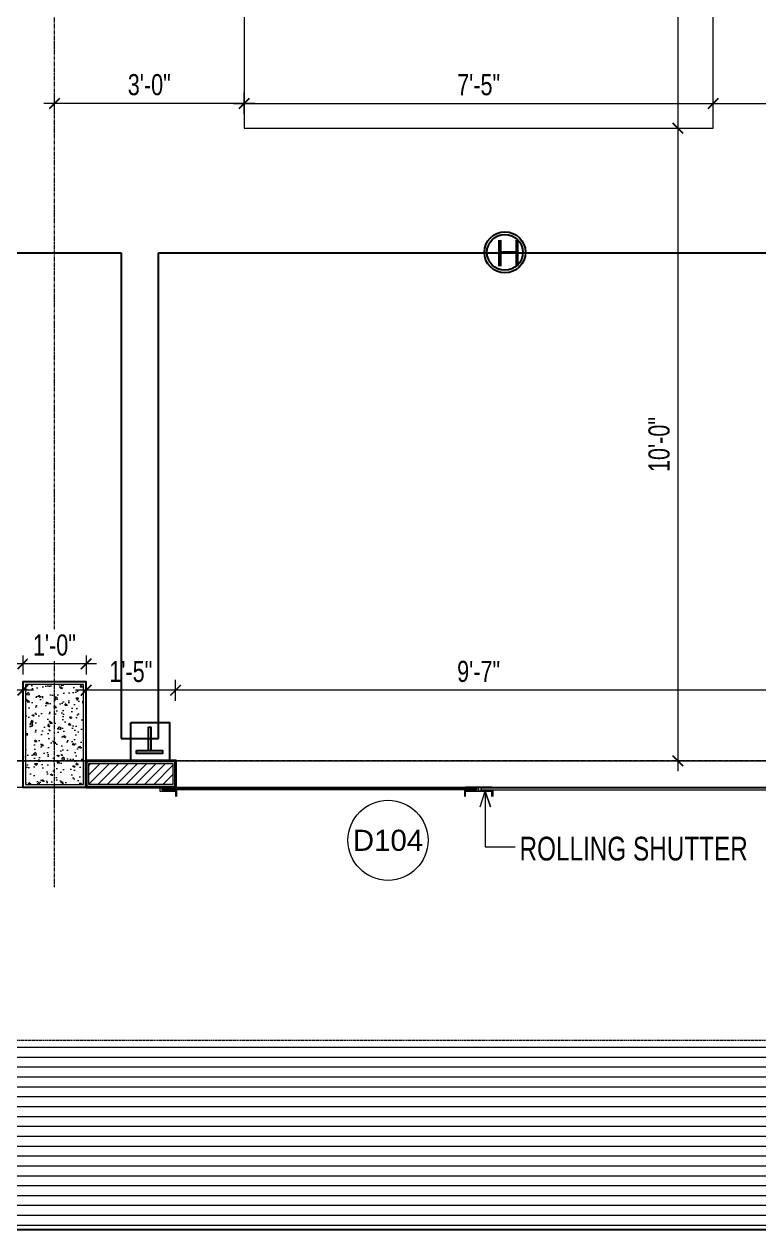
# Model space of a CAD drawing. Header units: inches. Extents: x 985 to 11353, y 526 to 2181.
# Drawn here: x 10140.1 to 10279.6, y 1342.3 to 1571 of the extents above; entities that cross this region are included whole.
import ezdxf
from ezdxf.enums import TextEntityAlignment as Align

# ---------------------------------------------------------------- set-up
doc = ezdxf.new("R2010")
doc.units = ezdxf.units.IN
doc.header["$MEASUREMENT"] = 0
doc.linetypes.add('DASH', pattern=[0.35, 0.25, -0.1])
doc.linetypes.add('PHANTOMX2', pattern=[5, 2.5, -0.5, 0.5, -0.5, 0.5, -0.5])
for name, color, linetype in [('COLLUM', 1, 'Continuous'), ('FREE-TEXT', 7, 'Continuous'), ('HEAT DETECTOR', 6, 'Continuous'), ('manual pull station', 1, 'Continuous'), ('zone wiring', 5, 'Continuous')]:
    doc.layers.add(name, color=color, linetype=linetype)
for name, color, linetype, lineweight in [('dim-8', 18, 'Continuous', 15), ('Dimension', 22, 'Continuous', 13), ('DOOR', 115, 'Continuous', 15), ('FLOORTILE', 40, 'Continuous', 9), ('grid', 9, 'Continuous', 13), ('HACTH', 8, 'Continuous', 9), ('I-DOOR-IDEN-N', 7, 'Continuous', 15), ('Parapet', 6, 'Continuous', 15), ('Plaster Line', 5, 'Continuous', 15), ('R_Hatch', 8, 'Continuous', 9), ('Sunshed', 5, 'Continuous', 15), ('wall 05', 3, 'Continuous', 40)]:
    doc.layers.add(name, color=color, linetype=linetype, lineweight=lineweight)
doc.styles.add('Arial', font='arial.ttf')
doc.styles.get("Standard").update_dxf_attribs({"font": 'isocp3.shx'})
doc.styles.add('Swiss721', font='swisscl.ttf')
doc.dimstyles.new('DIM08', dxfattribs={"dimtxt": 8, "dimasz": 4, "dimexe": 4, "dimexo": 0, "dimgap": 3, "dimtad": 1, "dimdec": 1, "dimzin": 3, "dimdsep": 46, "dimlunit": 4, "dimtxsty": 'Swiss721', "dimblk": 'ARCHTICK', "dimcen": 0, "dimdle": 4, "dimclrd": 256, "dimclre": 256, "dimclrt": 256, "dimadec": 0, "dimazin": 0, "dimtfac": 1, "dimtdec": 1, "dimtofl": 0, "dimtmove": 0, "dimatfit": 3, "dimldrblk": 'ARCHTICK', "dimfxl": 4, "dimfxlon": 1, "dimtfill": 1, "dimtolj": 1, "dimtzin": 0, "dimlwd": 9, "dimlwe": 9, "dimarcsym": 0})

# ---------------------------------------------------------------- blocks, each defined once
blk = doc.blocks.new('_ArchTick')
at = {"color": 0, "linetype": 'ByBlock', "const_width": 0.15}
blk.add_lwpolyline([(-0.5, -0.5), (0.5, 0.5)], dxfattribs=at)
blk = doc.blocks.new('*D146')
at = {"layer": 'Defpoints', "color": 0, "transparency": 16777216}
for p in [(10256.66, 1751.28), (10256.66, 1551.28), (10264.18, 1551.28)]:
    blk.add_point(p, dxfattribs=at)
at = {"layer": 'Dimension', "lineweight": 9, "transparency": 16777216}
for p, q in [((10264.18, 1753.28), (10264.18, 1549.28)), ((10262.18, 1751.28), (10266.18, 1751.28)), ((10262.18, 1551.28), (10266.18, 1551.28))]:
    blk.add_line(p, q, dxfattribs=at)
at = {"layer": 'Dimension', "lineweight": 9, "transparency": 16777216, "xscale": 2, "yscale": 2, "zscale": 2}
for p, rotation in [((10264.18, 1751.28), 90), ((10264.18, 1551.28), 270)]:
    blk.add_blockref('_ArchTick', p, dxfattribs=dict(at, rotation=rotation))
at = {"layer": 'Dimension', "transparency": 16777216, "insert": (10260.63, 1656.28), "char_height": 4, "attachment_point": 5, "rotation": 90, "style": 'Swiss721', "bg_fill": 3, "box_fill_scale": 1.25, "bg_fill_color": 256, "bg_fill_true_color": 13158600, "bg_fill_transparency": 0}
blk.add_mtext('\\A1;16\'-8"', dxfattribs=at)
blk = doc.blocks.new('*D147')
at = {"layer": 'Defpoints', "color": 0, "transparency": 16777216}
for p in [(10270.88, 1555.98), (10181.88, 1530.07), (10270.88, 1530.07)]:
    blk.add_point(p, dxfattribs=at)
at = {"layer": 'zone wiring', "lineweight": 9, "transparency": 16777216}
for p, q in [((10181.88, 1553.98), (10181.88, 1557.98)), ((10270.88, 1553.98), (10270.88, 1557.98)), ((10179.88, 1555.98), (10272.88, 1555.98))]:
    blk.add_line(p, q, dxfattribs=at)
at = {"layer": 'zone wiring', "lineweight": 9, "transparency": 16777216, "xscale": 2, "yscale": 2, "zscale": 2, "rotation": 180}
blk.add_blockref('_ArchTick', (10181.88, 1555.98), dxfattribs=at)
at = {"layer": 'zone wiring', "lineweight": 9, "transparency": 16777216, "xscale": 2, "yscale": 2, "zscale": 2}
blk.add_blockref('_ArchTick', (10270.88, 1555.98), dxfattribs=at)
at = {"layer": 'zone wiring', "transparency": 16777216, "insert": (10226.38, 1559.52), "char_height": 4, "attachment_point": 5, "style": 'Swiss721', "bg_fill": 3, "box_fill_scale": 1.25, "bg_fill_color": 256, "bg_fill_true_color": 13158600, "bg_fill_transparency": 0}
blk.add_mtext('\\A1;7\'-5"', dxfattribs=at)
blk = doc.blocks.new('*D149')
at = {"layer": 'Defpoints', "color": 0, "transparency": 16777216}
for p in [(10256.66, 1551.28), (10261.1, 1431.28), (10264.18, 1431.28)]:
    blk.add_point(p, dxfattribs=at)
at = {"layer": 'Dimension', "lineweight": 9, "transparency": 16777216}
for p, q in [((10262.18, 1551.28), (10266.18, 1551.28)), ((10264.18, 1553.28), (10264.18, 1429.28)), ((10262.18, 1431.28), (10266.18, 1431.28))]:
    blk.add_line(p, q, dxfattribs=at)
at = {"layer": 'Dimension', "lineweight": 9, "transparency": 16777216, "xscale": 2, "yscale": 2, "zscale": 2}
for p, rotation in [((10264.18, 1551.28), 90), ((10264.18, 1431.28), 270)]:
    blk.add_blockref('_ArchTick', p, dxfattribs=dict(at, rotation=rotation))
at = {"layer": 'Dimension', "transparency": 16777216, "insert": (10260.63, 1491.28), "char_height": 4, "attachment_point": 5, "rotation": 90, "style": 'Swiss721', "bg_fill": 3, "box_fill_scale": 1.25, "bg_fill_color": 256, "bg_fill_true_color": 13158600, "bg_fill_transparency": 0}
blk.add_mtext('\\A1;10\'-0"', dxfattribs=at)
blk = doc.blocks.new('*D150')
at = {"layer": 'Defpoints', "color": 0, "transparency": 16777216}
for p in [(10145.88, 1555.98), (10145.88, 1552.98), (10181.88, 1552.98)]:
    blk.add_point(p, dxfattribs=at)
at = {"layer": 'Dimension', "lineweight": 9, "transparency": 16777216}
for p, q in [((10145.88, 1553.98), (10145.88, 1557.98)), ((10181.88, 1553.98), (10181.88, 1557.98)), ((10183.88, 1555.98), (10143.88, 1555.98))]:
    blk.add_line(p, q, dxfattribs=at)
at = {"layer": 'Dimension', "lineweight": 9, "transparency": 16777216, "xscale": 2, "yscale": 2, "zscale": 2, "rotation": 180}
blk.add_blockref('_ArchTick', (10145.88, 1555.98), dxfattribs=at)
at = {"layer": 'Dimension', "lineweight": 9, "transparency": 16777216, "xscale": 2, "yscale": 2, "zscale": 2}
blk.add_blockref('_ArchTick', (10181.88, 1555.98), dxfattribs=at)
at = {"layer": 'Dimension', "transparency": 16777216, "insert": (10163.88, 1559.53), "char_height": 4, "attachment_point": 5, "style": 'Swiss721', "bg_fill": 3, "box_fill_scale": 1.25, "bg_fill_color": 256, "bg_fill_true_color": 13158600, "bg_fill_transparency": 0}
blk.add_mtext('\\A1;3\'-0"', dxfattribs=at)
blk = doc.blocks.new('*D151')
at = {"layer": 'Defpoints', "color": 0, "transparency": 16777216}
for p in [(10306.88, 1555.98), (10270.88, 1552.98), (10306.88, 1552.98)]:
    blk.add_point(p, dxfattribs=at)
at = {"layer": 'Dimension', "lineweight": 9, "transparency": 16777216}
for p, q in [((10270.88, 1553.98), (10270.88, 1557.98)), ((10306.88, 1553.98), (10306.88, 1557.98)), ((10268.88, 1555.98), (10308.88, 1555.98))]:
    blk.add_line(p, q, dxfattribs=at)
at = {"layer": 'Dimension', "lineweight": 9, "transparency": 16777216, "xscale": 2, "yscale": 2, "zscale": 2, "rotation": 180}
blk.add_blockref('_ArchTick', (10270.88, 1555.98), dxfattribs=at)
at = {"layer": 'Dimension', "lineweight": 9, "transparency": 16777216, "xscale": 2, "yscale": 2, "zscale": 2}
blk.add_blockref('_ArchTick', (10306.88, 1555.98), dxfattribs=at)
at = {"layer": 'Dimension', "transparency": 16777216, "insert": (10288.88, 1559.53), "char_height": 4, "attachment_point": 5, "style": 'Swiss721', "bg_fill": 3, "box_fill_scale": 1.25, "bg_fill_color": 256, "bg_fill_true_color": 13158600, "bg_fill_transparency": 0}
blk.add_mtext('\\A1;3\'-0"', dxfattribs=at)
blk = doc.blocks.new('*D203')
at = {"layer": 'Defpoints', "color": 0, "transparency": 16777216}
for p in [(10168.88, 1444.66), (10168.88, 1431.28), (10283.88, 1431.28)]:
    blk.add_point(p, dxfattribs=at)
at = {"layer": 'Dimension', "lineweight": 9, "transparency": 16777216}
for p, q in [((10168.88, 1442.66), (10168.88, 1446.66)), ((10283.88, 1442.66), (10283.88, 1446.66)), ((10285.88, 1444.66), (10166.88, 1444.66))]:
    blk.add_line(p, q, dxfattribs=at)
at = {"layer": 'Dimension', "lineweight": 9, "transparency": 16777216, "xscale": 2, "yscale": 2, "zscale": 2, "rotation": 180}
blk.add_blockref('_ArchTick', (10168.88, 1444.66), dxfattribs=at)
at = {"layer": 'Dimension', "lineweight": 9, "transparency": 16777216, "xscale": 2, "yscale": 2, "zscale": 2}
blk.add_blockref('_ArchTick', (10283.88, 1444.66), dxfattribs=at)
at = {"layer": 'Dimension', "transparency": 16777216, "insert": (10226.38, 1448.21), "char_height": 4, "attachment_point": 5, "style": 'Swiss721', "bg_fill": 3, "box_fill_scale": 1.25, "bg_fill_color": 256, "bg_fill_true_color": 13158600, "bg_fill_transparency": 0}
blk.add_mtext('\\A1;9\'-7"', dxfattribs=at)
blk = doc.blocks.new('*D204')
at = {"layer": 'Defpoints', "color": 0, "transparency": 16777216}
for p in [(10151.88, 1446.28), (10151.88, 1444.66), (10168.88, 1431.28)]:
    blk.add_point(p, dxfattribs=at)
at = {"layer": 'Dimension', "lineweight": 9, "transparency": 16777216}
for p, q in [((10151.88, 1446.28), (10151.88, 1442.66)), ((10168.88, 1442.66), (10168.88, 1446.66)), ((10170.88, 1444.66), (10149.88, 1444.66))]:
    blk.add_line(p, q, dxfattribs=at)
at = {"layer": 'Dimension', "lineweight": 9, "transparency": 16777216, "xscale": 2, "yscale": 2, "zscale": 2, "rotation": 180}
blk.add_blockref('_ArchTick', (10151.88, 1444.66), dxfattribs=at)
at = {"layer": 'Dimension', "lineweight": 9, "transparency": 16777216, "xscale": 2, "yscale": 2, "zscale": 2}
blk.add_blockref('_ArchTick', (10168.88, 1444.66), dxfattribs=at)
at = {"layer": 'Dimension', "transparency": 16777216, "insert": (10160.38, 1448.2), "char_height": 4, "attachment_point": 5, "style": 'Swiss721', "bg_fill": 3, "box_fill_scale": 1.25, "bg_fill_color": 256, "bg_fill_true_color": 13158600, "bg_fill_transparency": 0}
blk.add_mtext('\\A1;1\'-5"', dxfattribs=at)
blk = doc.blocks.new('*D205')
at = {"layer": 'Dimension', "lineweight": 9, "transparency": 16777216}
for p, q in [((10139.88, 1451.28), (10139.88, 1447.66)), ((10151.88, 1451.28), (10151.88, 1447.66)), ((10153.88, 1449.66), (10137.88, 1449.66))]:
    blk.add_line(p, q, dxfattribs=at)
at = {"layer": 'Dimension', "lineweight": 9, "transparency": 16777216, "xscale": 2, "yscale": 2, "zscale": 2, "rotation": 180}
blk.add_blockref('_ArchTick', (10139.88, 1449.66), dxfattribs=at)
at = {"layer": 'Dimension', "lineweight": 9, "transparency": 16777216, "xscale": 2, "yscale": 2, "zscale": 2}
blk.add_blockref('_ArchTick', (10151.88, 1449.66), dxfattribs=at)
at = {"layer": 'Dimension', "transparency": 16777216, "insert": (10145.88, 1453.21), "char_height": 4, "attachment_point": 5, "style": 'Swiss721', "bg_fill": 3, "box_fill_scale": 1.25, "bg_fill_color": 256, "bg_fill_true_color": 13158600, "bg_fill_transparency": 0}
blk.add_mtext('\\A1;1\'-0"', dxfattribs=at)
at = {"layer": 'Defpoints', "color": 0, "transparency": 16777216}
for p in [(10139.88, 1451.28), (10151.88, 1451.28), (10139.88, 1449.66)]:
    blk.add_point(p, dxfattribs=at)
blk = doc.blocks.new('*D206')
at = {"layer": 'Defpoints', "color": 0, "transparency": 16777216}
for p in [(10139.88, 1446.28), (10119.88, 1444.66), (10119.88, 1431.28)]:
    blk.add_point(p, dxfattribs=at)
at = {"layer": 'Dimension', "lineweight": 9, "transparency": 16777216}
for p, q in [((10119.88, 1442.66), (10119.88, 1446.66)), ((10139.88, 1446.28), (10139.88, 1442.66)), ((10141.88, 1444.66), (10117.88, 1444.66))]:
    blk.add_line(p, q, dxfattribs=at)
at = {"layer": 'Dimension', "lineweight": 9, "transparency": 16777216, "xscale": 2, "yscale": 2, "zscale": 2, "rotation": 180}
blk.add_blockref('_ArchTick', (10119.88, 1444.66), dxfattribs=at)
at = {"layer": 'Dimension', "lineweight": 9, "transparency": 16777216, "xscale": 2, "yscale": 2, "zscale": 2}
blk.add_blockref('_ArchTick', (10139.88, 1444.66), dxfattribs=at)
at = {"layer": 'Dimension', "transparency": 16777216, "insert": (10129.88, 1448.21), "char_height": 4, "attachment_point": 5, "style": 'Swiss721', "bg_fill": 3, "box_fill_scale": 1.25, "bg_fill_color": 256, "bg_fill_true_color": 13158600, "bg_fill_transparency": 0}
blk.add_mtext('\\A1;1\'-8"', dxfattribs=at)
blk = doc.blocks.new('wall&door')
at = {"color": 0, "linetype": 'ByBlock', "lineweight": -2}
blk.add_circle((0, 0), 3.039, dxfattribs=at)
at = {"color": 0, "linetype": 'ByBlock', "lineweight": -2, "ltscale": 25.4, "style": 'Arial'}
blk.add_attdef('PT1', text='', height=1.6, dxfattribs=at).set_placement((0, 0), align=Align.MIDDLE_CENTER)
blk = doc.blocks.new('manual pull station')
at = {"layer": 'FREE-TEXT', "color": 1}
for points in [[(-402.22, 4159.67), (-394.89, 4159.67), (-394.89, 4152.42), (-402.22, 4152.42)], [(-398.95, 4154.34), (-398.37, 4154.34), (-398.37, 4158.72), (-398.95, 4158.72)], [(-401.12, 4154.34), (-396.18, 4154.34), (-396.18, 4153.81), (-401.12, 4153.81)]]:
    blk.add_lwpolyline(points, close=True, dxfattribs=at)
blk = doc.blocks.new('HEAT DETECTOR')
at = {"layer": 'HEAT DETECTOR'}
for radius in [3.9, 3.4]:
    blk.add_circle((-413.33, 4156), radius, dxfattribs=at)
at = {"layer": 'HEAT DETECTOR', "insert": (-415.18, 4158.37), "char_height": 5, "attachment_point": 1}
blk.add_mtext_dynamic_manual_height_columns('{\\fArial|b0|i0|c0|p34;H}', width=5, gutter_width=1, heights=[4.09], dxfattribs=at)

msp = doc.modelspace()

# ---------------------------------------------------------------- hatches: boundary and pattern name
at = {"layer": 'HACTH', "lineweight": 0}
h = msp.add_hatch(dxfattribs=at)
h.set_pattern_fill('AR-CONC', color=256, scale=0.5, style=0)
h.set_pattern_definition([(50, (-125076.333, -171108.0544), (3.586300913, -0.313760675), [0.375, -4.125]), (355, (-125076.333, -171108.0544), (-0.69375667, 3.76096067), [0.3, -3.3]), (100.4514, (-125076.034, -171108.0806), (2.89254691, 3.44719771), [0.31870095, -3.50571056]), (46.1842, (-125076.333, -171107.0544), (5.33620524, -0.82759507), [0.5625, -6.1875]), (96.6356, (-125075.888, -171107.1234), (4.67331353, 4.87058935), [0.47805144, -5.258565]), (351.1842, (-125076.333, -171107.0544), (4.67330973, 4.870593), [0.45, -4.95]), (21, (-125075.833, -171107.3044), (2.98453526, -2.013094453), [0.375, -4.125]), (326, (-125075.833, -171107.3044), (1.21657666, 3.625750225), [0.3, -3.3]), (71.4514, (-125075.584, -171107.472), (4.201113143, 1.612652484), [0.31870095, -3.50571056]), (37.5, (-125076.3329, -171108.0544), (0.0607992766, 1.664469269), [0, -3.26, 0, -3.35, 0, -3.3125]), (7.5, (-125076.3329, -171108.0544), (1.315347687, 1.97205856), [0, -1.91, 0, -3.185, 0, -1.2625]), (327.5, (-125077.4479, -171108.0544), (2.669112181, -0.112774359), [0, -1.25, 0, -3.9, 0, -5.175]), (317.5, (-125077.9479, -171108.0544), (2.915930847, 0.500524912), [0, -1.625, 0, -2.59, 0, -3.675])])
h.paths.add_polyline_path([(10140.38, 1426.78), (10151.38, 1426.78), (10151.38, 1445.78), (10140.38, 1445.78)])
h = msp.add_hatch(dxfattribs=at)
h.set_pattern_fill('ANSI31', color=256, scale=10, style=0)
h.set_pattern_definition([(45, (-140643.2653, -168572.0777), (-0.8838834765, 0.8838834765), [])])
h.paths.add_polyline_path([(10168.38, 1426.78), (10168.38, 1430.78), (10152.38, 1430.78), (10152.38, 1426.78)])
h.paths.add_polyline_path([(10300.38, 1426.78), (10300.38, 1430.78), (10284.38, 1430.78), (10284.38, 1426.78)])
h.paths.add_polyline_path([(10313.38, 1430.78), (10313.38, 1426.78), (10329.38, 1426.78), (10329.38, 1430.78)])
h.paths.add_polyline_path([(10461.38, 1426.78), (10461.38, 1430.78), (10445.38, 1430.78), (10445.38, 1426.78)])
h.paths.add_polyline_path([(10510.88, 1426.78), (10510.88, 1430.78), (10474.38, 1430.78), (10474.38, 1426.78)])
h.paths.add_polyline_path([(10591.88, 1430.78), (10591.88, 1426.78), (10628.38, 1426.78), (10628.38, 1430.78)])
h.paths.add_polyline_path([(10749.38, 1430.78), (10749.38, 1426.78), (10793.38, 1426.78), (10793.38, 1430.78)])
at = {"layer": 'R_Hatch', "lineweight": 0}
h = msp.add_hatch(dxfattribs=at)
h.set_pattern_fill('ANSI31', color=256, scale=15, angle=315, style=0)
h.set_pattern_definition([(0, (-130662.4177, -170029.9416), (6e-16, 1.875), [])])
h.paths.add_polyline_path([(10358.97, 1342.28), (10358.97, 1378.28), (9997.38, 1378.28), (9997.38, 1426.28), (9984.88, 1426.28), (9972.88, 1342.28)])
h.paths.add_polyline_path([(10781.38, 1342.28), (10769.38, 1426.28), (10761.88, 1426.28), (10761.88, 1378.28), (10361.63, 1378.28), (10356.32, 1342.28)])
h.paths.add_polyline_path([(9985.91, 1418.36), (9985.91, 1423.78), (9992, 1423.78), (9992, 1418.36)], flags=16)
h.paths.add_polyline_path([(10412.9, 1343.01), (10412.9, 1353.54)], flags=16)

# ---------------------------------------------------------------- linework, layer by layer
at = {"linetype": 'Continuous', "ltscale": 10}
msp.add_line((10778.88, 1342.28), (9972.88, 1342.28), dxfattribs=at)
at = {"layer": 'COLLUM', "linetype": 'Continuous', "ltscale": 10}
msp.add_lwpolyline([(10139.88, 1426.28), (10151.88, 1426.28), (10151.88, 1446.28), (10139.88, 1446.28)], close=True, dxfattribs=at)
at = {"layer": 'DOOR', "linetype": 'Continuous', "ltscale": 10}
for points in [[(10168.88, 1426.28), (10165.88, 1426.28), (10165.88, 1425.53), (10168.88, 1425.53), (10168.88, 1424.53)], [(10169.06, 1426.1), (10166.3, 1426.1), (10166.3, 1425.7), (10169.06, 1425.7), (10169.06, 1424.53)], [(10223.7, 1426.1), (10225.96, 1426.1), (10225.96, 1425.7), (10223.7, 1425.7), (10223.7, 1424.53)], [(10223.88, 1424.53), (10223.88, 1424.53), (10223.88, 1425.53), (10228.88, 1425.53), (10228.88, 1424.53), (10228.88, 1425.53), (10226.38, 1425.53), (10226.38, 1426.28), (10228.88, 1426.28), (10223.88, 1426.28)], [(10226.38, 1426.28), (10226.38, 1425.53), (10228.88, 1425.53), (10228.88, 1425.53), (10228.88, 1424.53)], [(10229.06, 1426.1), (10226.8, 1426.1), (10226.8, 1425.7), (10229.06, 1425.7), (10229.06, 1424.53)]]:
    msp.add_lwpolyline(points, dxfattribs=at)
for points in [[(10166.34, 1426.05), (10225.92, 1426.05), (10225.92, 1425.75), (10166.34, 1425.75)], [(10286.42, 1426.05), (10226.84, 1426.05), (10226.84, 1425.75), (10286.42, 1425.75)]]:
    msp.add_lwpolyline(points, close=True, dxfattribs=at)
at = {"layer": 'FLOORTILE', "linetype": 'Continuous', "ltscale": 10}
msp.add_lwpolyline([(10181.88, 1551.28), (10270.88, 1551.28), (10270.88, 1751.28), (10181.88, 1751.28)], close=True, dxfattribs=at)
msp.add_lwpolyline([(10226.64, 1422.54), (10227.63, 1425.53), (10228.63, 1422.54), (10227.63, 1425.53), (10227.63, 1414.93), (10233.3, 1414.93)], dxfattribs=at)
at = {"layer": 'grid', "linetype": 'PHANTOMX2', "ltscale": 0.2}
msp.add_lwpolyline([(10991.53, 1431.28), (9950.29, 1431.28)], dxfattribs=at)
at = {"layer": 'Plaster Line', "color": 252}
msp.add_line((9972.88, 1342.28), (10781.38, 1342.28), dxfattribs=at)
at = {"layer": 'Plaster Line'}
for points in [[(10140.38, 1426.78), (10151.38, 1426.78), (10151.38, 1445.78), (10140.38, 1445.78)], [(10152.38, 1430.78), (10168.38, 1430.78), (10168.38, 1426.78), (10152.38, 1426.78)]]:
    msp.add_lwpolyline(points, close=True, dxfattribs=at)
at = {"layer": 'R_Hatch', "linetype": 'Continuous', "ltscale": 10}
msp.add_line((10781.38, 1342.28), (9972.88, 1342.28), dxfattribs=at)
at = {"layer": 'Sunshed', "linetype": 'DASH'}
msp.add_line((9997.38, 1378.28), (10761.88, 1378.28), dxfattribs=at)
at = {"layer": 'wall 05'}
msp.add_lwpolyline([(10151.88, 1431.28), (10168.88, 1431.28), (10168.88, 1426.28), (10151.88, 1426.28)], close=True, dxfattribs=at)
at = {"layer": 'zone wiring', "color": 3}
msp.add_line((9983.76, 1527.63), (10158.57, 1527.63), dxfattribs=at)

# ---------------------------------------------------------------- block references
at = {"layer": 'I-DOOR-IDEN-N'}
ref = msp.add_blockref('wall&door', (10209.18, 1416.19), dxfattribs=dict(at, xscale=2.5, yscale=2.5, zscale=2.5))
ref.add_attrib('PT1', 'D104', dxfattribs={"layer": '0', "color": 7, "linetype": 'ByBlock', "lineweight": -2, "ltscale": 25.4, "height": 4, "style": 'Arial'}).set_placement((10209.18, 1416.19), align=Align.MIDDLE_CENTER)

# ---------------------------------------------------------------- texts
at = {"layer": 'dim-8', "linetype": 'Continuous', "ltscale": 10, "insert": (10234.14, 1414.58), "char_height": 4.5, "attachment_point": 4, "style": 'Swiss721'}
msp.add_mtext('\\A1;ROLLING SHUTTER', dxfattribs=at)

# ---------------------------------------------------------------- next in the draw order: dimensions: what is measured, and where the dimension line sits
at = {"layer": 'Dimension'}
dim = msp.add_linear_dim(base=(10264.18, 1551.28), p1=(10256.66, 1751.28), p2=(10256.66, 1551.28), angle=90, dimstyle='DIM08', override={"dimscale": 0.5, "dimarcsym": 2}, dxfattribs=at)
dim.commit()
dim.dimension.update_dxf_attribs({"geometry": '*D146', "text_midpoint": (10264.18, 1656.28), "dimtype": 160})

# ---------------------------------------------------------------- next in the draw order: dimensions: what is measured, and where the dimension line sits
at = {"layer": 'zone wiring', "color": 3}
dim = msp.add_linear_dim(base=(10270.88, 1555.98), p1=(10181.88, 1530.07), p2=(10270.88, 1530.07), dimstyle='DIM08', override={"dimscale": 0.5, "dimarcsym": 2}, dxfattribs=at)
dim.commit()
dim.dimension.update_dxf_attribs({"geometry": '*D147', "text_midpoint": (10226.38, 1559.52)})

# ---------------------------------------------------------------- next in the draw order: block references
at = {"layer": 'FREE-TEXT'}
msp.add_blockref('HEAT DETECTOR', (10644.69, -2628.26), dxfattribs=at)

# ---------------------------------------------------------------- next in the draw order: dimensions: what is measured, and where the dimension line sits
at = {"layer": 'Dimension'}
dim = msp.add_linear_dim(base=(10145.88, 1555.98), p1=(10181.88, 1552.98), p2=(10145.88, 1552.98), dimstyle='DIM08', override={"dimscale": 0.5, "dimarcsym": 2}, dxfattribs=at)
dim.commit()
dim.dimension.update_dxf_attribs({"geometry": '*D150', "text_midpoint": (10163.88, 1559.53)})
for base, p1, p2, angle, picture, middle in [((10306.88, 1555.98), (10270.88, 1552.98), (10306.88, 1552.98), 180, '*D151', (10288.88, 1559.53)), ((10264.18, 1431.28), (10256.66, 1551.28), (10261.1, 1431.28), 90, '*D149', (10260.63, 1491.28))]:
    dim = msp.add_linear_dim(base=base, p1=p1, p2=p2, angle=angle, dimstyle='DIM08', override={"dimscale": 0.5, "dimarcsym": 2}, dxfattribs=at)
    dim.commit()
    dim.dimension.update_dxf_attribs({"geometry": picture, "text_midpoint": middle})

# ---------------------------------------------------------------- next in the draw order: linework, layer by layer
at = {"layer": 'grid', "linetype": 'PHANTOMX2', "ltscale": 0.2}
msp.add_lwpolyline([(10145.88, 1407.33), (10145.88, 1823.1)], dxfattribs=at)
at = {"layer": 'zone wiring', "color": 3}
msp.add_line((10165.66, 1527.63), (10594.59, 1527.63), dxfattribs=at)

# ---------------------------------------------------------------- next in the draw order: dimensions: what is measured, and where the dimension line sits
at = {"layer": 'Dimension'}
dim = msp.add_linear_dim(base=(10168.88, 1444.66), p1=(10283.88, 1431.28), p2=(10168.88, 1431.28), dimstyle='DIM08', override={"dimscale": 0.5, "dimarcsym": 2}, dxfattribs=at)
dim.commit()
dim.dimension.update_dxf_attribs({"geometry": '*D203', "text_midpoint": (10226.38, 1448.21)})

# ---------------------------------------------------------------- next in the draw order: dimensions: what is measured, and where the dimension line sits
dim = msp.add_linear_dim(base=(10151.88, 1444.66), p1=(10168.88, 1431.28), p2=(10151.88, 1446.28), dimstyle='DIM08', override={"dimscale": 0.5, "dimarcsym": 2}, dxfattribs=at)
dim.commit()
dim.dimension.update_dxf_attribs({"geometry": '*D204', "text_midpoint": (10160.38, 1448.2)})

# ---------------------------------------------------------------- next in the draw order: linework, layer by layer
at = {"layer": 'zone wiring', "color": 3}
for p, q in [((10158.57, 1527.63), (10158.57, 1435.51)), ((10165.66, 1435.51), (10165.66, 1527.63)), ((10158.57, 1435.51), (10165.66, 1435.51))]:
    msp.add_line(p, q, dxfattribs=at)

# ---------------------------------------------------------------- next in the draw order: block references
at = {"layer": 'manual pull station'}
msp.add_blockref('manual pull station', (10562.6, -2721.14), dxfattribs=at)

# ---------------------------------------------------------------- next in the draw order: dimensions: what is measured, and where the dimension line sits
at = {"layer": 'Dimension'}
dim = msp.add_linear_dim(base=(10139.88, 1449.66), p1=(10151.88, 1451.28), p2=(10139.88, 1451.28), dimstyle='DIM08', override={"dimscale": 0.5, "dimarcsym": 2}, dxfattribs=at)
dim.commit()
dim.dimension.update_dxf_attribs({"geometry": '*D205', "text_midpoint": (10145.88, 1453.21)})

# ---------------------------------------------------------------- next in the draw order: dimensions: what is measured, and where the dimension line sits
dim = msp.add_linear_dim(base=(10119.88, 1444.66), p1=(10139.88, 1446.28), p2=(10119.88, 1431.28), dimstyle='DIM08', override={"dimscale": 0.5, "dimarcsym": 2}, dxfattribs=at)
dim.commit()
dim.dimension.update_dxf_attribs({"geometry": '*D206', "text_midpoint": (10129.88, 1448.21)})

# ---------------------------------------------------------------- next in the draw order: linework, layer by layer
at = {"layer": 'Parapet'}
for points in [[(9972.88, 1426.28), (10957.98, 1426.28), (10957.98, 1792.28), (9972.88, 1792.28)], [(9977.88, 1431.28), (10952.98, 1431.28), (10952.98, 1787.28), (9977.88, 1787.28)]]:
    msp.add_lwpolyline(points, close=True, dxfattribs=at)

doc.saveas('drawing.dxf')
